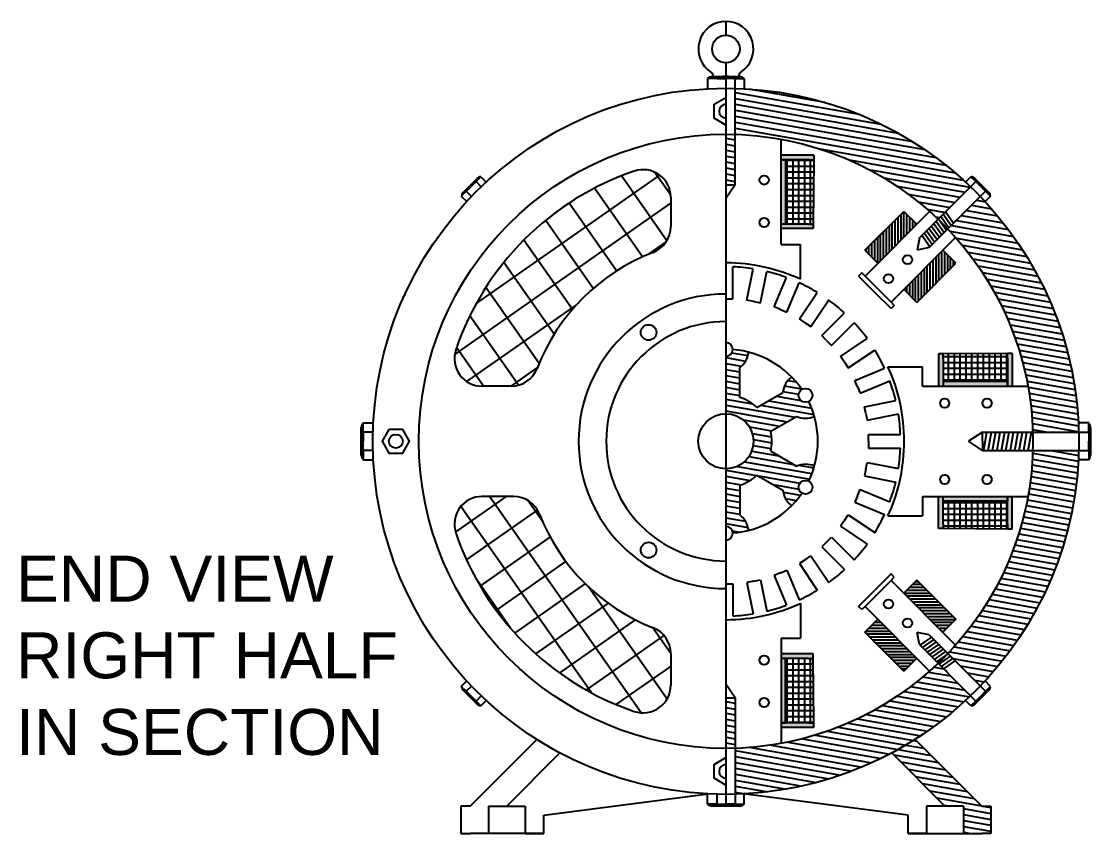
# Model space of a CAD drawing. Header units: centimetres. Extents: x 354 to 591, y 120 to 208.
# Drawn here: x 475.2 to 591.5, y 119.8 to 208.1 of the extents above; entities that cross this region are included whole.
import ezdxf

# ---------------------------------------------------------------- set-up
doc = ezdxf.new("R2010")
doc.units = ezdxf.units.CM
doc.styles.get("Standard").update_dxf_attribs({"font": 'arial_0.ttf'})
pattern_1 = [(90, (157.7826, 0), (-0.3175, 6e-17), [])]
pattern_2 = [(270, (389.32263, 556.50316), (0.635, 4e-17), []), (360, (389.32263, 556.50316), (-1e-16, 0.635), [])]
pattern_3 = [(360, (389.32263, 556.50316), (-3e-17, 0.3175), [])]

msp = doc.modelspace()

# ---------------------------------------------------------------- hatches: boundary and pattern name
h = msp.add_hatch()
h.set_pattern_fill('ANSI31', color=256, scale=0.2, angle=125)
h.paths.add_polyline_path([(552.8, 200.87), (552.8, 195.87, -0.185328), (574.89, 186.62), (578.42, 190.16, 0.187094)])
h.paths.add_polyline_path([(579.48, 189.1), (575.95, 185.56, -0.185328), (585.19, 163.48), (590.19, 163.48, 0.187094)])
h.paths.add_polyline_path([(590.19, 161.48), (585.19, 161.48, -0.185328), (575.95, 139.4), (579.48, 135.86, 0.187094)])
h.paths.add_polyline_path([(578.42, 134.8), (574.89, 138.34, -0.185328), (552.8, 129.1), (552.8, 124.09, 0.187094)])
h.paths.add_polyline_path([(569.85, 128.59), (575.63, 122.81), (577.63, 122.81), (577.63, 119.81), (579.63, 119.81), (580.63, 119.81), (580.63, 122.81), (579.63, 122.81), (572.38, 130.06, -0.019051)])
h = msp.add_hatch()
h.set_pattern_fill('ANSI31', color=256, scale=0.2, angle=125)
h.paths.add_polyline_path([(552.8, 134.58), (551.8, 134.58), (551.8, 129.08, 0.007486), (552.8, 129.1)])
h.paths.add_polyline_path([(552.8, 195.87, 0.007486), (551.8, 195.88), (551.8, 190.38), (552.8, 190.38)])
h = msp.add_hatch(color=256)
h.dxf.hatch_style = 1
h.paths.add_polyline_path([(561.36, 193.61), (557.8, 193.61), (557.8, 193.11), (558.3, 193.11), (560.85, 193.11), (561.36, 193.11), (561.36, 193.11)])
h.paths.add_polyline_path([(561.3, 186.11), (560.8, 186.11), (557.8, 186.11), (557.8, 185.61), (561.3, 185.61)])
h.paths.add_polyline_path([(558.3, 193.11), (557.8, 193.11), (557.8, 186.11), (558.3, 186.11)])
h = msp.add_hatch()
h.set_pattern_fill('NET', color=256, scale=0.2)
h.set_pattern_definition([(0, (157.7826, 0), (0, 0.635), []), (90, (157.7826, 0), (-0.635, 4e-17), [])])
h.paths.add_polyline_path([(561.36, 193.11), (560.85, 193.11), (558.3, 193.11), (558.3, 186.11), (560.8, 186.11), (561.3, 186.11)])
h = msp.add_hatch()
h.set_pattern_fill('NET', color=256, angle=125)
h.paths.add_polyline_path([(543.88, 183.03, 0.310115), (545.8, 185.83), (545.8, 189.02, 0.513573), (541.84, 191.86, 0.233304), (522.43, 172.45, 0.513573), (525.27, 168.48), (528.46, 168.48, 0.310115), (531.26, 170.4, -0.211808)])
h.paths.add_polyline_path([(531.52, 154.57, 0.30906), (528.72, 156.48), (525.27, 156.48, 0.513573), (522.43, 152.52, 0.233304), (541.84, 133.1, 0.513573), (545.8, 135.95), (545.8, 139.4, 0.30906), (543.89, 142.2, -0.209796)])
h = msp.add_hatch()
h.set_pattern_fill('ANSI31', color=256, scale=0.1, angle=45)
h.set_pattern_definition(pattern_1)
h.paths.add_polyline_path([(566.92, 183.25), (568.33, 181.84), (572.57, 186.08), (571.16, 187.49)])
h = msp.add_hatch()
h.set_pattern_fill('ANSI31', color=256, scale=0.1125, angle=80)
h.set_pattern_definition([(125, (263.46206, 292.06243), (-0.29259087, -0.20487433), [])])
h.paths.add_polyline_path([(576.83, 186.44, 0.014973), (575.77, 187.51), (572.86, 184.6), (573.39, 184.07), (573.92, 183.54)])
h = msp.add_hatch()
h.set_pattern_fill('ANSI31', color=256, scale=0.1, angle=45)
h.set_pattern_definition(pattern_1)
h.paths.add_polyline_path([(576.81, 181.84), (575.4, 183.25), (571.16, 179.01), (572.57, 177.59)])
h = msp.add_hatch()
h.set_pattern_fill('ANSI31', color=256, scale=0.2, angle=125)
h.paths.add_polyline_path([(560.81, 166.82, -0.564914), (559.71, 167.48, -0.257924), (560.07, 168.12, 0.043938), (558.95, 169.47, 0.203222), (557.98, 167.78), (555.18, 166.17, 0.109892), (553.3, 167.25), (553.3, 170.48, 0.203222), (554.28, 172.17, 0.043938), (552.55, 172.45, -0.40327), (551.8, 171.73), (551.8, 165.48, -0.414214), (554.8, 162.48, -0.414214), (551.8, 159.48), (551.8, 153.23, -0.40327), (552.55, 152.51, 0.043938), (554.28, 152.79, 0.203222), (553.3, 154.48), (553.3, 157.71, 0.109892), (555.18, 158.8), (557.98, 157.18, 0.203222), (558.95, 155.49, 0.043938), (560.07, 156.85, -0.257924), (559.71, 157.48, -0.564914), (560.81, 158.14, 0.043938), (561.43, 159.79, 0.203222), (559.48, 159.78), (556.68, 161.4, 0.109892), (556.68, 163.57), (559.48, 165.18, 0.203222), (561.43, 165.18, 0.043938)])
h = msp.add_hatch(color=256)
h.dxf.hatch_style = 1
h.paths.add_polyline_path([(582.93, 172.03), (582.93, 168.48), (582.43, 168.48), (582.43, 168.98), (582.43, 171.53), (582.43, 172.03), (582.43, 172.03)])
h.paths.add_polyline_path([(575.43, 171.98), (575.43, 171.48), (575.43, 168.48), (574.93, 168.48), (574.93, 171.98)])
h.paths.add_polyline_path([(582.43, 168.98), (582.43, 168.48), (575.43, 168.48), (575.43, 168.98)])
h = msp.add_hatch()
h.set_pattern_fill('NET', color=256, scale=0.2, angle=-90)
h.set_pattern_definition(pattern_2)
h.paths.add_polyline_path([(575.43, 171.98), (575.43, 171.48), (575.43, 168.98), (582.43, 168.98), (582.43, 171.53), (582.43, 172.03)])
h = msp.add_hatch()
h.set_pattern_fill('ANSI31', color=256, scale=0.15, angle=35)
h.set_pattern_definition([(80, (389.32263, 556.50316), (-0.4690147, 0.08269994), [])])
h.paths.add_polyline_path([(585.19, 161.48, 0.014973), (585.19, 163.48), (579.7, 163.48), (579.7, 162.48), (579.7, 161.48)])
h = msp.add_hatch(color=256)
h.dxf.hatch_style = 1
h.paths.add_polyline_path([(582.93, 152.93), (582.93, 156.48), (582.43, 156.48), (582.43, 155.98), (582.43, 153.43), (582.43, 152.93), (582.43, 152.93)])
h.paths.add_polyline_path([(575.43, 152.98), (575.43, 153.48), (575.43, 156.48), (574.93, 156.48), (574.93, 152.98)])
h.paths.add_polyline_path([(582.43, 155.98), (582.43, 156.48), (575.43, 156.48), (575.43, 155.98)])
h = msp.add_hatch()
h.set_pattern_fill('NET', color=256, scale=0.2, angle=-90)
h.set_pattern_definition(pattern_2)
h.paths.add_polyline_path([(582.43, 152.93), (582.43, 153.43), (582.43, 155.98), (575.43, 155.98), (575.43, 153.48), (575.43, 152.98)])
h = msp.add_hatch()
h.set_pattern_fill('ANSI31', color=256, scale=0.1, angle=-45)
h.set_pattern_definition(pattern_3)
h.paths.add_polyline_path([(572.57, 147.37), (571.16, 145.96), (575.4, 141.71), (576.81, 143.13)])
h = msp.add_hatch()
h.set_pattern_fill('ANSI31', color=256, scale=0.1, angle=-45)
h.set_pattern_definition(pattern_3)
h.paths.add_polyline_path([(571.16, 137.47), (572.57, 138.89), (568.33, 143.13), (566.92, 141.71)])
h = msp.add_hatch()
h.set_pattern_fill('ANSI31', color=256, scale=0.1125, angle=-10)
h.set_pattern_definition([(35, (681.38506, 450.8237), (-0.20487433, 0.29259087), [])])
h.paths.add_polyline_path([(575.77, 137.46, 0.014973), (576.83, 138.52), (573.92, 141.43), (573.39, 140.9), (572.86, 140.37)])
h = msp.add_hatch(color=256)
h.dxf.hatch_style = 1
h.paths.add_polyline_path([(561.36, 131.35), (557.8, 131.35), (557.8, 131.85), (558.3, 131.85), (560.85, 131.85), (561.36, 131.86), (561.36, 131.85)])
h.paths.add_polyline_path([(561.3, 138.86), (560.8, 138.85), (557.8, 138.85), (557.8, 139.35), (561.3, 139.35)])
h.paths.add_polyline_path([(558.3, 131.85), (557.8, 131.85), (557.8, 138.85), (558.3, 138.85)])
h = msp.add_hatch()
h.set_pattern_fill('NET', color=256, scale=0.2, angle=-180)
h.set_pattern_definition([(180, (945.8258, 324.9631), (2e-16, -0.635), []), (270, (945.8258, 324.9631), (0.635, 2e-16), [])])
h.paths.add_polyline_path([(561.3, 138.86), (560.8, 138.85), (558.3, 138.85), (558.3, 131.85), (560.85, 131.85), (561.36, 131.86)])

# ---------------------------------------------------------------- linework, layer by layer
for p, q in [((551.8, 208.15), (551.8, 206.65)), ((551.8, 203.65), (551.8, 122.81)), ((550.8, 201.95), (549.8, 201.95)), ((549.8, 201.95), (549.8, 200.83)), ((550.3, 202.15), (553.3, 202.15)), ((550.8, 201.95), (551.8, 201.95)), ((552.8, 201.95), (551.8, 201.95)), ((552.8, 201.95), (553.8, 201.95)), ((552.8, 190.38), (552.8, 201.95)), ((553.8, 201.95), (553.8, 200.83)), ((550.51, 199.13), (551.8, 199.88)), ((550.51, 197.63), (550.51, 199.13)), ((551.8, 196.88), (550.51, 197.63)), ((557.8, 183.88), (557.8, 195.34)), ((561.36, 193.61), (557.8, 193.61)), ((560.85, 193.11), (557.8, 193.11)), ((557.8, 193.11), (558.3, 193.11)), ((558.3, 193.11), (558.3, 186.11)), ((560.85, 193.11), (561.35, 193.11)), ((561.36, 193.11), (561.3, 186.11)), ((561.36, 193.61), (561.36, 193.11)), ((523.18, 189.51), (524.77, 191.1)), ((524.62, 190.73), (525.15, 191.26)), ((525.15, 191.26), (525.74, 190.67)), ((578.46, 191.26), (577.87, 190.67)), ((578.99, 190.73), (578.46, 191.26)), ((578.83, 191.1), (580.42, 189.51)), ((523.55, 189.67), (523.02, 189.14)), ((523.55, 189.67), (524.09, 190.2)), ((524.13, 189.1), (523.55, 189.67)), ((524.62, 190.73), (524.09, 190.2)), ((525.19, 190.16), (524.62, 190.73)), ((551.8, 190.38), (552.8, 190.38)), ((552.8, 190.38), (551.8, 188.88)), ((572.86, 184.6), (578.99, 190.73)), ((573.92, 183.54), (580.05, 189.67)), ((578.99, 190.73), (579.52, 190.2)), ((580.05, 189.67), (579.52, 190.2)), ((580.05, 189.67), (580.58, 189.14)), ((523.02, 189.14), (523.62, 188.55)), ((545.8, 189.02), (545.8, 185.83)), ((580.58, 189.14), (579.99, 188.55)), ((566.92, 183.25), (571.16, 187.49)), ((566.94, 180.44), (573.96, 187.47)), ((571.16, 187.49), (572.57, 186.08)), ((560.8, 186.11), (557.8, 186.11)), ((560.8, 186.11), (561.3, 186.11)), ((561.3, 186.11), (561.3, 185.61)), ((561.3, 185.61), (557.8, 185.61)), ((569.04, 185.37), (566.92, 183.25)), ((557.8, 183.88), (559.92, 183.88)), ((559.92, 180.1), (559.92, 183.88)), ((569.76, 177.61), (576.79, 184.64)), ((572.86, 184.6), (572.59, 183.27)), ((566.92, 183.25), (568.33, 181.84)), ((573.92, 183.54), (572.59, 183.27)), ((576.81, 181.84), (575.4, 183.25)), ((552.55, 177.98), (552.55, 181.47)), ((572.57, 177.59), (576.81, 181.84)), ((554.09, 177.83), (554.77, 181.25)), ((555.56, 177.54), (556.24, 180.96)), ((557.04, 177.09), (558.38, 180.31)), ((566.58, 180.8), (566.23, 180.44)), ((566.23, 180.44), (568, 178.67)), ((566.94, 180.44), (566.58, 180.8)), ((568.35, 179.03), (566.94, 180.44)), ((558.43, 176.51), (559.76, 179.73)), ((574.69, 179.71), (572.57, 177.59)), ((551.8, 177.98), (552.55, 177.98)), ((559.79, 175.79), (561.73, 178.68)), ((569.76, 176.91), (568, 178.67)), ((568.35, 179.03), (569.76, 177.61)), ((572.57, 177.59), (571.16, 179.01)), ((554.83, 177.68), (554.09, 177.83)), ((554.83, 177.68), (555.56, 177.54)), ((557.74, 176.8), (557.04, 177.09)), ((557.74, 176.8), (558.43, 176.51)), ((561.04, 174.95), (562.98, 177.85)), ((569.76, 177.61), (570.12, 177.26)), ((570.12, 177.26), (569.76, 176.91)), ((560.42, 175.37), (559.79, 175.79)), ((562.23, 173.97), (564.7, 176.44)), ((560.42, 175.37), (561.04, 174.95)), ((563.29, 172.91), (565.76, 175.38)), ((562.76, 173.44), (562.23, 173.97)), ((562.76, 173.44), (563.29, 172.91)), ((564.28, 171.72), (567.17, 173.65)), ((565.11, 170.47), (568.01, 172.41)), ((564.69, 171.09), (564.28, 171.72)), ((564.69, 171.09), (565.11, 170.47)), ((574.93, 171.98), (574.93, 168.48)), ((575.43, 171.98), (574.93, 171.98)), ((582.43, 172.03), (575.43, 171.98)), ((575.43, 171.48), (575.43, 171.98)), ((575.43, 171.48), (575.43, 168.48)), ((582.43, 171.53), (582.43, 172.03)), ((582.93, 172.03), (582.43, 172.03)), ((582.43, 171.53), (582.43, 168.48)), ((582.93, 172.03), (582.93, 168.48)), ((553.3, 167.25), (553.3, 170.48)), ((565.84, 169.11), (569.06, 170.44)), ((569.43, 170.59), (573.2, 170.59)), ((573.2, 168.48), (573.2, 170.59)), ((566.12, 168.41), (565.84, 169.11)), ((566.41, 167.72), (569.63, 169.05)), ((582.43, 168.98), (575.43, 168.98)), ((582.43, 168.48), (582.43, 168.98)), ((528.46, 168.48), (525.27, 168.48)), ((555.18, 166.17), (557.98, 167.78)), ((566.12, 168.41), (566.41, 167.72)), ((573.2, 168.48), (584.66, 168.48)), ((566.86, 166.24), (570.28, 166.92)), ((556.68, 163.57), (559.48, 165.18)), ((567.01, 165.51), (566.86, 166.24)), ((567.01, 165.51), (567.15, 164.77)), ((567.15, 164.77), (570.57, 165.45)), ((512.34, 163.48), (512.34, 164.48)), ((512.34, 164.48), (513.46, 164.48)), ((591.27, 164.48), (590.15, 164.48)), ((591.27, 163.48), (591.27, 164.48)), ((512.14, 160.98), (512.14, 163.98)), ((512.34, 163.48), (512.34, 162.48)), ((513.42, 163.48), (512.34, 163.48)), ((567.3, 162.48), (567.3, 163.23)), ((567.3, 163.23), (570.79, 163.23)), ((579.7, 163.48), (578.2, 162.48)), ((579.7, 163.48), (591.27, 163.48)), ((579.7, 162.48), (579.7, 163.48)), ((591.27, 163.48), (591.27, 162.48)), ((591.47, 163.98), (591.47, 160.98)), ((512.34, 161.48), (512.34, 162.48)), ((567.3, 162.48), (567.3, 161.73)), ((567.3, 161.73), (570.79, 161.73)), ((579.7, 161.48), (578.2, 162.48)), ((579.7, 162.48), (579.7, 161.48)), ((591.27, 161.48), (591.27, 162.48)), ((512.34, 161.48), (512.34, 160.48)), ((513.42, 161.48), (512.34, 161.48)), ((556.68, 161.4), (559.48, 159.78)), ((579.7, 161.48), (591.27, 161.48)), ((591.27, 161.48), (591.27, 160.48)), ((512.34, 160.48), (513.46, 160.48)), ((567.01, 159.46), (566.86, 158.72)), ((567.01, 159.46), (567.15, 160.19)), ((567.15, 160.19), (570.57, 159.51)), ((591.27, 160.48), (590.15, 160.48)), ((555.18, 158.8), (557.98, 157.18)), ((566.86, 158.72), (570.28, 158.04)), ((553.3, 157.71), (553.3, 154.48)), ((566.12, 156.55), (566.41, 157.24)), ((566.41, 157.24), (569.63, 155.91)), ((528.72, 156.48), (525.27, 156.48)), ((566.12, 156.55), (565.84, 155.86)), ((565.84, 155.86), (569.06, 154.52)), ((573.2, 156.48), (584.66, 156.48)), ((573.2, 156.48), (573.2, 154.37)), ((574.93, 152.98), (574.93, 156.48)), ((575.43, 153.48), (575.43, 156.48)), ((582.43, 155.98), (575.43, 155.98)), ((582.43, 153.43), (582.43, 156.48)), ((582.43, 156.48), (582.43, 155.98)), ((582.93, 152.93), (582.93, 156.48)), ((564.69, 153.87), (564.28, 153.25)), ((564.69, 153.87), (565.11, 154.49)), ((565.11, 154.49), (568.01, 152.56)), ((569.43, 154.37), (573.2, 154.37)), ((564.28, 153.25), (567.17, 151.31)), ((575.43, 152.98), (574.93, 152.98)), ((575.43, 153.48), (575.43, 152.98)), ((582.43, 152.93), (575.43, 152.98)), ((582.43, 153.43), (582.43, 152.93)), ((582.93, 152.93), (582.43, 152.93)), ((562.76, 151.52), (562.23, 150.99)), ((562.76, 151.52), (563.29, 152.05)), ((563.29, 152.05), (565.76, 149.59)), ((562.23, 150.99), (564.7, 148.53)), ((560.42, 149.59), (559.79, 149.18)), ((559.79, 149.18), (561.73, 146.28)), ((560.42, 149.59), (561.04, 150.01)), ((561.04, 150.01), (562.98, 147.11)), ((557.74, 148.16), (557.04, 147.87)), ((557.04, 147.87), (558.38, 144.65)), ((557.74, 148.16), (558.43, 148.45)), ((558.43, 148.45), (559.76, 145.23)), ((569.76, 148.06), (568, 146.29)), ((570.12, 147.7), (569.76, 148.06)), ((551.8, 146.98), (552.55, 146.98)), ((552.55, 146.98), (552.55, 143.5)), ((554.83, 147.28), (554.09, 147.13)), ((554.09, 147.13), (554.77, 143.71)), ((554.83, 147.28), (555.56, 147.43)), ((555.56, 147.43), (556.24, 144.01)), ((568.35, 145.94), (569.76, 147.35)), ((569.76, 147.35), (570.12, 147.7)), ((569.76, 147.35), (576.79, 140.32)), ((572.57, 147.37), (571.16, 145.96)), ((574.69, 145.25), (572.57, 147.37)), ((572.57, 147.37), (576.81, 143.13)), ((566.23, 144.52), (568, 146.29)), ((568.35, 145.94), (566.94, 144.52)), ((559.92, 144.86), (559.92, 141.08)), ((566.58, 144.17), (566.23, 144.52)), ((566.94, 144.52), (566.58, 144.17)), ((566.94, 144.52), (573.96, 137.49)), ((566.92, 141.71), (568.33, 143.13)), ((576.81, 143.13), (575.4, 141.71)), ((557.8, 141.08), (557.8, 129.62)), ((557.8, 141.08), (559.92, 141.08)), ((569.04, 139.59), (566.92, 141.71)), ((566.92, 141.71), (571.16, 137.47)), ((573.92, 141.43), (572.59, 141.69)), ((572.86, 140.37), (572.59, 141.69)), ((573.92, 141.43), (580.05, 135.29)), ((572.86, 140.37), (578.99, 134.23)), ((545.8, 139.4), (545.8, 135.95)), ((561.3, 139.35), (557.8, 139.35)), ((560.8, 138.85), (557.8, 138.85)), ((558.3, 131.85), (558.3, 138.85)), ((560.8, 138.85), (561.3, 138.86)), ((561.3, 138.86), (561.3, 139.35)), ((561.36, 131.85), (561.3, 138.86)), ((571.16, 137.47), (572.57, 138.89)), ((523.02, 135.82), (523.62, 136.42)), ((552.8, 134.58), (551.8, 136.08)), ((580.58, 135.82), (579.99, 136.42)), ((523.55, 135.29), (523.02, 135.82)), ((524.77, 133.86), (523.18, 135.45)), ((524.13, 135.86), (523.55, 135.29)), ((523.55, 135.29), (524.09, 134.76)), ((580.42, 135.45), (578.83, 133.86)), ((580.05, 135.29), (579.52, 134.76)), ((580.05, 135.29), (580.58, 135.82)), ((524.62, 134.23), (524.09, 134.76)), ((525.19, 134.8), (524.62, 134.23)), ((524.62, 134.23), (525.15, 133.7)), ((525.15, 133.7), (525.74, 134.3)), ((551.8, 134.58), (552.8, 134.58)), ((552.8, 134.58), (552.8, 123.01)), ((578.46, 133.7), (577.87, 134.3)), ((578.99, 134.23), (578.46, 133.7)), ((578.99, 134.23), (579.52, 134.76)), ((560.85, 131.85), (557.8, 131.85)), ((557.8, 131.85), (558.3, 131.85)), ((560.85, 131.85), (561.35, 131.86)), ((561.36, 131.35), (561.36, 131.85)), ((561.36, 131.35), (557.8, 131.35)), ((523.98, 122.81), (531.23, 130.06)), ((579.63, 122.81), (572.38, 130.06)), ((527.98, 122.81), (533.75, 128.59)), ((550.51, 127.33), (551.8, 128.08)), ((575.63, 122.81), (569.85, 128.59)), ((550.51, 125.83), (550.51, 127.33)), ((551.8, 125.08), (550.51, 125.83)), ((531.98, 121.81), (549.88, 124.13)), ((549.8, 123.01), (549.8, 124.13)), ((550.8, 124.09), (550.8, 123.01)), ((571.63, 121.81), (553.73, 124.13)), ((553.8, 123.01), (553.8, 124.13)), ((523.98, 122.81), (522.98, 122.81)), ((522.98, 122.81), (522.98, 119.81)), ((525.98, 122.81), (529.98, 122.81)), ((525.98, 122.81), (525.98, 119.81)), ((529.98, 122.81), (529.98, 119.81)), ((550.8, 123.01), (549.8, 123.01)), ((553.3, 122.81), (550.3, 122.81)), ((550.8, 123.01), (551.8, 123.01)), ((552.8, 123.01), (551.8, 123.01)), ((552.8, 123.01), (553.8, 123.01)), ((577.63, 122.81), (573.63, 122.81)), ((573.63, 122.81), (573.63, 119.81)), ((577.63, 122.81), (577.63, 119.81)), ((579.63, 122.81), (580.63, 122.81)), ((580.63, 122.81), (580.63, 119.81)), ((531.98, 119.81), (531.98, 121.81)), ((571.63, 119.81), (571.63, 121.81)), ((522.98, 119.81), (523.98, 119.81)), ((531.98, 119.81), (523.98, 119.81)), ((529.98, 119.81), (531.98, 119.81)), ((571.63, 119.81), (579.63, 119.81)), ((573.63, 119.81), (571.63, 119.81)), ((580.63, 119.81), (579.63, 119.81))]:
    msp.add_line(p, q)
msp.add_lwpolyline([(515.15, 163.78), (514.4, 162.48), (515.15, 161.18), (516.65, 161.18), (517.4, 162.48), (516.65, 163.78)], close=True)
for centre, radius in [((551.8, 205.15), 1.5), ((551.8, 162.48), 38.4), ((551.8, 162.48), 33.4), ((555.96, 190.89), 0.5), ((555.96, 186.28), 0.5), ((571.56, 182.24), 0.5), ((569.49, 180.17), 0.5), ((543.39, 174.32), 0.844), ((560.46, 167.48), 0.75), ((575.6, 166.63), 0.5), ((580.21, 166.63), 0.5), ((551.8, 162.48), 3), ((515.9, 162.48), 0.75), ((560.46, 157.48), 0.75), ((575.6, 158.33), 0.5), ((580.21, 158.33), 0.5), ((543.39, 150.65), 0.844), ((569.49, 144.79), 0.5), ((571.56, 142.72), 0.5), ((555.96, 138.68), 0.5), ((555.96, 134.07), 0.5)]:
    msp.add_circle(centre, radius)
for centre, radius, start, end in [((551.8, 205.15), 3, 302.0054, 237.9946), ((550.01, 202.28), 0.387, 340.1598, 57.9946), ((553.6, 202.28), 0.387, 122.0054, 199.8402), ((550.3, 201.42), 0.725, 46.3972, 133.6028), ((551.8, 199.55), 2.6, 67.3801, 112.6199), ((553.3, 201.42), 0.725, 46.3972, 133.6028), ((551.8, 198.38), 0.75, 90, 270), ((542.8, 189.02), 3, 0, 108.7352), ((551.8, 162.48), 31.02, 108.7352, 161.2648), ((525.16, 190.72), 0.544, 91.3972, 178.6028), ((578.45, 190.72), 0.544, 1.3972, 88.6028), ((523.57, 189.13), 0.544, 91.3972, 178.6028), ((525.36, 188.93), 1.95, 112.3801, 157.6199), ((578.25, 188.93), 1.95, 22.3801, 67.6199), ((580.04, 189.13), 0.544, 1.3972, 88.6028), ((542.8, 185.83), 3, 291.0821, 0), ((551.8, 162.48), 22.02, 111.0821, 158.9179), ((551.8, 162.48), 19.4, 65.2844, 90), ((551.8, 162.48), 19, 84.375, 87.7377), ((551.8, 162.48), 19, 81.0123, 84.375), ((551.8, 162.48), 19, 73.125, 76.4877), ((551.8, 162.48), 19, 69.7623, 73.125), ((551.8, 162.48), 19, 61.875, 65.2377), ((551.8, 162.48), 19, 58.5123, 61.875), ((551.8, 162.48), 16.02, 90, 270), ((551.8, 162.48), 19, 50.625, 53.9877), ((551.8, 162.48), 19, 47.2623, 50.625), ((551.8, 162.48), 13.02, 90, 270), ((551.8, 162.48), 19, 39.375, 42.7377), ((551.8, 162.48), 19, 36.0123, 39.375), ((525.27, 171.48), 3, 161.2648, 270), ((551.8, 172.48), 0.75, 270, 90), ((551.8, 162.48), 10, 34.2982, 85.7018), ((551.8, 172.48), 2.5, 306.8699, 352.8192), ((551.8, 162.48), 19, 28.125, 31.4877), ((551.8, 162.48), 19, 24.7623, 28.125), ((528.46, 171.48), 3, 270, 338.9179), ((551.8, 162.48), 19.4, 0, 24.7156), ((560.46, 167.48), 2.5, 127.1808, 173.1301), ((551.8, 162.48), 19, 16.875, 20.2377), ((551.8, 162.48), 19, 13.5123, 16.875), ((551.8, 162.48), 5, 47.4576, 72.5424), ((551.8, 162.48), 10, 334.2982, 25.7018), ((560.46, 167.48), 2.5, 246.8699, 292.8192), ((551.8, 162.48), 19, 5.625, 8.9877), ((512.86, 163.98), 0.725, 136.3972, 223.6028), ((551.8, 162.48), 19, 2.2623, 5.625), ((590.75, 163.98), 0.725, 316.3972, 43.6028), ((514.74, 162.48), 2.6, 157.3801, 202.6199), ((551.8, 162.48), 5, 347.4576, 12.5424), ((588.87, 162.48), 2.6, 337.3801, 22.6199), ((551.8, 162.48), 19.4, 335.2844, 0), ((551.8, 162.48), 19, 354.375, 357.7377), ((512.86, 160.98), 0.725, 136.3972, 223.6028), ((551.8, 162.48), 19, 351.0123, 354.375), ((590.75, 160.98), 0.725, 316.3972, 43.6028), ((560.46, 157.48), 2.5, 67.1808, 113.1301), ((551.8, 162.48), 5, 287.4576, 312.5424), ((560.46, 157.48), 2.5, 186.8699, 232.8192), ((551.8, 162.48), 19, 343.125, 346.4877), ((525.27, 153.48), 3, 90, 198.7352), ((528.72, 153.48), 3, 21.3029, 90), ((551.8, 162.48), 10, 274.2982, 325.7018), ((551.8, 162.48), 19, 339.7623, 343.125), ((551.8, 162.48), 21.77, 201.3029, 248.6971), ((551.8, 152.48), 2.5, 7.1808, 53.1301), ((551.8, 162.48), 19, 328.5123, 331.875), ((551.8, 162.48), 19, 331.875, 335.2377), ((551.8, 162.48), 31.02, 198.7352, 251.2648), ((551.8, 152.48), 0.75, 270, 90), ((551.8, 162.48), 19, 320.625, 323.9877), ((551.8, 162.48), 19, 317.2623, 320.625), ((551.8, 162.48), 19, 306.0123, 309.375), ((551.8, 162.48), 19, 309.375, 312.7377), ((551.8, 162.48), 19, 294.7623, 298.125), ((551.8, 162.48), 19, 298.125, 301.4877), ((551.8, 162.48), 19.4, 270, 294.7156), ((551.8, 162.48), 19, 283.5123, 286.875), ((551.8, 162.48), 19, 286.875, 290.2377), ((551.8, 162.48), 19, 272.2623, 275.625), ((551.8, 162.48), 19, 275.625, 278.9877), ((542.8, 139.4), 3, 0, 68.6971), ((523.57, 135.84), 0.544, 181.3972, 268.6028), ((525.36, 136.04), 1.95, 202.3801, 247.6199), ((542.8, 135.95), 3, 251.2648, 0), ((578.25, 136.04), 1.95, 292.3801, 337.6199), ((580.04, 135.84), 0.544, 271.3972, 358.6028), ((525.16, 134.25), 0.544, 181.3972, 268.6028), ((578.45, 134.25), 0.544, 271.3972, 358.6028), ((551.8, 126.58), 0.75, 90, 270), ((550.3, 123.54), 0.725, 226.3972, 313.6028), ((551.8, 125.41), 2.6, 247.3801, 292.6199), ((553.3, 123.54), 0.725, 226.3972, 313.6028)]:
    msp.add_arc(centre, radius, start, end)

# ---------------------------------------------------------------- texts
at = {"insert": (474.59, 150.04), "char_height": 5, "attachment_point": 1}
msp.add_mtext_dynamic_manual_height_columns('END VIEW\\PRIGHT HALF\\PIN SECTION ', width=46.5479, gutter_width=12.5, heights=[0], dxfattribs=at)

doc.saveas('drawing.dxf')
